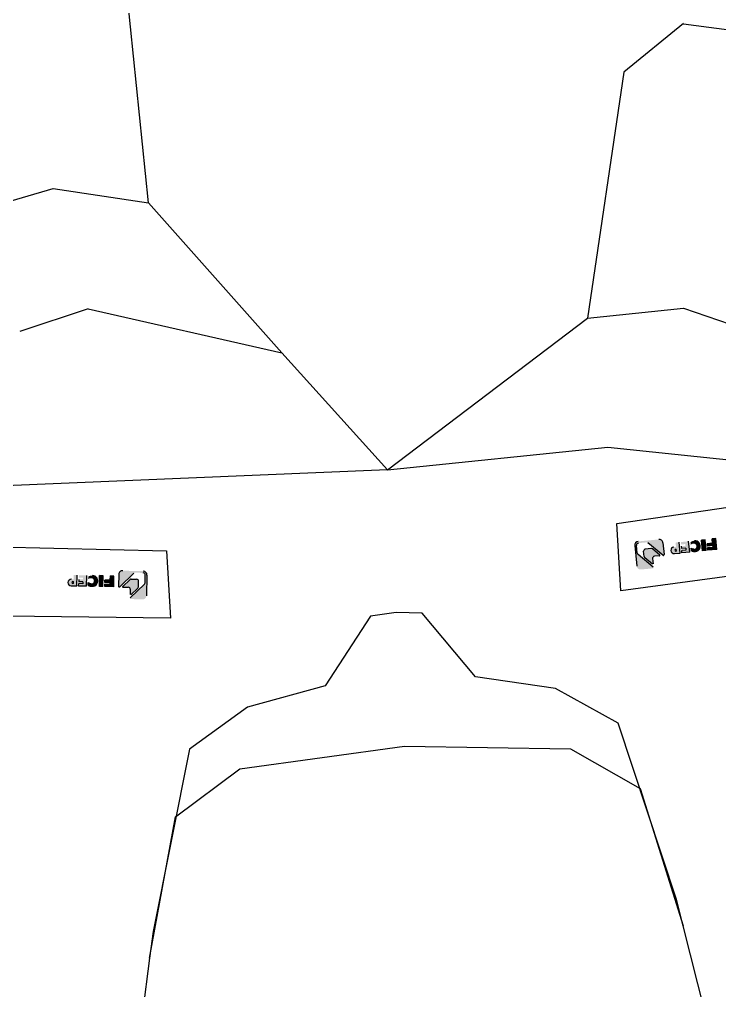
# Model space of a CAD drawing. Header units: inches. Extents: x -347369 to -260369, y 119522 to 149869.
# Drawn here: x -324641.6 to -324393.9, y 134081.6 to 134425.4 of the extents above; entities that cross this region are included whole.
import ezdxf

# ---------------------------------------------------------------- set-up
doc = ezdxf.new("R2010")
doc.units = ezdxf.units.IN
doc.header["$LTSCALE"] = 300
doc.layers.add('MACCHINA', color=40, linetype='Continuous')

# ---------------------------------------------------------------- blocks, each defined once
blk = doc.blocks.new('A$C54990A90')
at = {"layer": 'MACCHINA'}
h = blk.add_hatch(color=8, dxfattribs=at)
h.paths.add_polyline_path([(189.0043658571085, -115.0508208254178), (190.3965956727043, -114.499003917299), (190.0853143399581, -113.7136435085558), (187.5150439111749, -114.7323824157647), (188.9299590601004, -118.3022024561651), (191.5002294888836, -117.2834635487816), (191.1889481563121, -116.498103139922), (189.7967183405999, -117.0499200480408), (189.5561827651691, -116.4430506412755), (190.9484125809977, -115.8912337333022), (190.6371312480187, -115.1058733241225), (189.2449014323065, -115.6576902323286)])
h.paths.add_polyline_path([(192.5306410678313, -112.7444266315142), (190.6564855464967, -113.4872570847801), (192.0714006955968, -117.0570771250059), (193.2494413089589, -116.5901551259158), (192.6976244007237, -115.1979253100581), (193.3937393086962, -114.922016856086, 1)])
h.paths.add_polyline_path([(192.1458074927214, -113.8056954942876), (192.3421475950163, -113.727875161072, -1), (192.5826831702143, -114.3347445679246), (192.386343068094, -114.4125649012567)], flags=16)
h = blk.add_hatch(color=3, dxfattribs=at)
edge = h.paths.add_edge_path()
edge.add_line((178.6243482561549, -123.0477808475262), (177.0805971592781, -119.1529087014205))
edge.add_arc((176.8307097567013, -119.2519527622499), 0.2688, 21.62113422794982, 156.6211342279496)
edge.add_line((176.5839773281477, -119.1452901418961), (173.8366824693512, -125.5003457000421))
edge.add_arc((173.1669815856731, -125.2108340795676), 0.7296, 291.6211342279497, 336.62113422794954, ccw=False)
edge.add_line((173.4358154641232, -125.8890998874267), (170.8610870438861, -126.9096057407733))
edge.add_arc((170.5922531653778, -126.231339932885), 0.7296, 201.6211342279498, 291.6211342279497, ccw=False)
edge.add_line((169.9139873576351, -126.5001738111605), (168.8934812212829, -123.9254446768318))
edge.add_arc((169.5717470289674, -123.656610798469), 0.7296, 156.6211342279497, 201.6211342279498, ccw=False)
edge.add_line((168.902046145231, -123.3670991784602), (171.6493417180027, -117.0120433373668))
edge.add_arc((171.4026095726877, -116.9053814311919), 0.2688, 336.6211342279498, 471.6211342279498)
edge.add_line((171.3035655121785, -116.655494028033), (167.4086940801353, -118.1992448418459))
edge.add_arc((167.9039143823902, -119.4486818563018), 1.344, 111.6211342279497, 201.6211342279498)
edge.add_line((166.6544773681089, -119.9439021585276), (169.3428161512129, -126.7265602352854))
edge.add_arc((170.5922531653778, -126.231339932885), 1.344, 201.6211342279498, 291.6211342279497)
edge.add_line((171.0874734675745, -127.4807769472245), (177.8701315444778, -124.7924381641205))
edge.add_arc((177.3749112421647, -123.5430011496064), 1.344, 291.6211342279497, 381.6211342279495)
for points in [[(183.2669580628863, -116.4161314431403), (182.0889174495824, -116.8830534422887), (183.5038325985661, -120.4528734825435), (184.68187321187, -119.9859514832788)], [(186.3694482811261, -116.2191017882433, -0.1787646592276079), (187.4334705822403, -116.1940205202263), (187.072211981751, -115.2825678488298, 0.1207855045627558), (185.623039289494, -115.4822874447564, 1), (187.0379544384195, -119.0521074852149, 0.1207855045627566), (188.2304485762725, -118.2047898704768), (187.869189975725, -117.293337199284, -0.1787646592275969), (187.0769058557344, -118.0040118085744, -1)], [(181.5177462430438, -117.1094398661517), (178.5547956094379, -118.2838194397918), (179.969710758538, -121.8536394801631), (181.1477513718419, -121.3867174809857), (180.5959344638395, -119.9944876653026), (182.3808444840834, -119.2870300909271), (182.069563151279, -118.5016696817474), (180.2846531310352, -119.2091272562393), (180.0441175556043, -118.6022578493867), (181.8290275759646, -117.8948002749239)], [(-9.913849810778629, -212.3424479347304), (-12.71159419219475, -213.8691667094536), (-10.87217398174107, -217.2399430724035), (-9.759817781974562, -216.6329344030528), (-10.47719166398747, -215.3183316216164), (-8.79180348245427, -214.3986215161858), (-9.196475928765722, -213.6570507162251), (-10.88186411035713, -214.5767608215974), (-11.19456554611679, -214.0037288397434), (-9.5091773646418, -213.0840187344875)], [(-8.262169392837677, -211.4411320317304), (-9.374525592837017, -212.048140701052), (-7.535105382499751, -215.4189170640602), (-6.422749182733241, -214.8119083945639)], [(-5.206816541031003, -210.867472560145, -0.1787646592276079), (-4.153781938599423, -210.7129065448826), (-4.623425910773221, -209.8522740521585, 0.1207855045627558), (-6.037456993479282, -210.2271146927378, 1), (-4.198036783083808, -213.5978910557751, 0.1207855045627566), (-3.117693356936797, -212.611560740479), (-3.587337329401635, -211.7509282479004, -0.1787646592275969), (-4.287106435804162, -212.5528607417946, -1)]]:
    blk.add_hatch(color=8, dxfattribs=at).paths.add_polyline_path(points)
h = blk.add_hatch(color=4, dxfattribs=at)
edge = h.paths.add_edge_path()
edge.add_line((175.6732546336716, -119.7036282718182), (174.3218672302901, -122.829663379438))
edge.add_arc((173.6521663467865, -122.5401517594582), 0.7296, 291.6211342279497, 336.62113422794954, ccw=False)
edge.add_line((173.9210002251202, -123.2184175671719), (172.1540299784974, -123.918764627073))
edge.add_arc((171.8851961003384, -123.2404988193011), 0.7296, 201.6211342279498, 291.6211342279497, ccw=False)
edge.add_line((171.2069302924792, -123.5093326976639), (170.5065829496016, -121.7423617370951))
edge.add_arc((171.1848487575189, -121.4735278590233), 0.7296, 156.6211342279497, 201.6211342279498, ccw=False)
edge.add_line((170.5151475907187, -121.1840155246027), (171.8665352771059, -118.057981130929))
edge.add_arc((172.0075245242333, -118.1189308920584), 0.1536, 21.621134227949824, 156.6211342279497, ccw=False)
edge.add_line((172.150317325897, -118.0623342860781), (172.8253829648602, -119.7655197021377))
edge.add_arc((173.5036487726029, -119.4966858240368), 0.7296, 201.6211342279498, 291.6211342279497)
edge.add_line((173.7724826507038, -120.1749516315467), (175.4756680667633, -119.4998859925836))
edge.add_arc((175.5322646729182, -119.6426787942182), 0.1536, -23.37886577205029, 111.6211342279498, ccw=False)
h = blk.add_hatch(color=3, dxfattribs=at)
edge = h.paths.add_edge_path()
edge.add_line((5.767931466631126, -208.5620346498035), (3.761021745274775, -204.8843302225287))
edge.add_arc((3.996976090827957, -204.7555708082218), 0.2687999999999999, 73.62113422794982, 208.62113422795, ccw=False)
edge.add_line((4.072774545173161, -204.4976785823528), (10.71527119720122, -206.4500101156591))
edge.add_arc((10.9210098766489, -205.7500187957776), 0.7295999999999999, 253.6211342279496, 298.6211342279497)
edge.add_line((11.27049971662927, -206.3904663049907), (13.70166812354, -205.0637866855541))
edge.add_arc((13.352178283385, -204.4233391764574), 0.7295999999999999, 298.6211342279497, 388.6211342279497)
edge.add_line((13.99262579233618, -204.0738493365061), (12.66594580496894, -201.6426802554342))
edge.add_arc((12.02549829607597, -201.9921700953273), 0.7295999999999999, 28.62113422794979, 73.62113422794964)
edge.add_line((12.23123697575647, -201.2921787759697), (5.588739649625495, -199.3398476104776))
edge.add_arc((5.664538471843116, -199.081956058857), 0.2687999999999999, 118.6211342279498, 253.6211342279498, ccw=False)
edge.add_line((5.535779056837782, -198.8460017131874), (9.213482809893321, -196.8390923597617))
edge.add_arc((9.857279883755837, -198.0188640869455), 1.344, 28.621134227949824, 118.6211342279498, ccw=False)
edge.add_line((11.03705161076505, -197.3750670132868), (14.53195001056883, -203.7795421029441))
edge.add_arc((13.352178283385, -204.4233391764574), 1.344, -61.37886577205029, 28.621134227949824, ccw=False)
edge.add_line((13.99597535724752, -205.6031109036994), (7.591500267502852, -209.098009303445))
edge.add_arc((6.947703193698544, -207.9182375762903), 1.344, 208.6211342279497, 298.62113422794977, ccw=False)
h = blk.add_hatch(color=4, dxfattribs=at)
edge = h.paths.add_edge_path()
edge.add_line((5.084446166467387, -204.1546365667891), (8.351872977917083, -205.1149830873765))
edge.add_arc((8.557611657539383, -204.4149917679024), 0.7295999999999999, 253.6211342279496, 298.6211342279497)
edge.add_line((8.907101497403346, -205.0554392768827), (10.57555017928826, -204.144972993905))
edge.add_arc((10.22606033942429, -203.504525485012), 0.7295999999999999, 298.6211342279497, 388.6211342279497)
edge.add_line((10.86650784849189, -203.1550356451189), (9.956041197816376, -201.4865862890438))
edge.add_arc((9.315593688806985, -201.8360761290533), 0.7295999999999999, 28.62113422794979, 73.62113422794964)
edge.add_line((9.52133200026583, -201.1360841351561), (6.253905556688551, -200.175738288759))
edge.add_arc((6.210592372983228, -200.3231045308348), 0.1536, 73.62113422794964, 208.6211342279498)
edge.add_line((6.075761318556033, -200.3966813393345), (6.953361208958086, -202.004901663342))
edge.add_arc((6.312913700006902, -202.3543915032933), 0.7295999999999999, -61.37886577205029, 28.621134227949824, ccw=False)
edge.add_line((6.662403540045489, -202.9948390121572), (5.054183216125239, -203.8724389027338))
edge.add_arc((5.127760024392046, -204.0072699573648), 0.1536, 118.6211342279495, 253.6211342279496)
h = blk.add_hatch(color=8, dxfattribs=at)
h.paths.add_polyline_path([(-2.733916875091381, -209.3867841117026), (-1.419314093305729, -208.6694102295151), (-1.823986539675388, -207.9278394297871), (-4.250945520878304, -209.252221981209), (-2.411525310657453, -212.622998344159), (0.0154336707200855, -211.2986157925916), (-0.3892387755331583, -210.557044992689), (-1.703841557202395, -211.2744188745855), (-2.016542992787436, -210.7013868934009), (-0.7019402113510296, -209.9840130113007), (-1.106612657662481, -209.2424422112526), (-2.421215439331718, -209.9598160932946)])
h.paths.add_polyline_path([(0.4849952690419741, -206.667836585606), (-1.284662321442738, -207.6335321960796), (0.5547578888945282, -211.0043085589132), (1.667114088661037, -210.3972998894751), (0.9497402065899223, -209.0826971080387), (1.607041597249918, -208.7240101670031, 1)])
h.paths.add_polyline_path([(0.2323663243441842, -207.7680943263113), (0.4177590243634768, -207.6669262146461, -1), (0.730460460355971, -208.2399581965001), (0.5450677603366785, -208.3411263080197)], flags=16)
at = {"layer": 'MACCHINA', "color": 7, "linetype": 'Continuous'}
for p, q in [((115.4981418882962, -2.231941147590987), (103.2010568375699, 41.56982013114612)), ((115.4981421675184, -2.231940976518672), (103.2010571170831, 41.56982030221843)), ((118.0756920707645, -11.41307502036216), (115.4981418882962, -2.231941147590987)), ((115.4981418882962, -2.231941147590987), (126.608229746751, -51.95445336733246)), ((118.0756923498702, -11.41307484928984), (115.4981421675184, -2.231940976518672)), ((115.4981421675184, -2.231940976518672), (126.608230026206, -51.95445319599821)), ((131.4235699110432, -75.89716876466991), (118.0756920707645, -11.41307502036216)), ((131.4235701905563, -75.8971685935685), (118.0756923498702, -11.41307484928984)), ((-81.35352696187329, -50.38866224285448), (-53.79037415859057, -86.58375966301537)), ((-81.3535266824183, -50.38866207154933), (-53.79037387901917, -86.58375949179754)), ((126.608229746751, -51.95445336733246), (112.3161824193667, -76.4295459377172)), ((126.608230026206, -51.95445319599821), (112.316182698647, -76.42954576652846)), ((112.3161824193667, -76.4295459377172), (61.84357885370264, -106.6021149371227)), ((112.316182698647, -76.42954576652846), (61.84357913292479, -106.6021147658757)), ((118.3788677789271, -97.55010271855281), (131.4235699110432, -75.89716876466991)), ((118.3788680581492, -97.55010254748049), (131.4235701905563, -75.8971685935685)), ((-53.79037387901917, -86.58375949179754), (-48.01295669435058, -94.17048778667231)), ((-20.78564043412916, -125.3967714356259), (-53.79037387901917, -86.58375949179754)), ((-53.79037415859057, -86.58375966301537), (-48.01295697357273, -94.17048795780283)), ((-20.78564071375877, -125.3967716069019), (-53.79037415859057, -86.58375966301537)), ((-48.01295697357273, -94.17048795780283), (-4.571122702385765, -143.6595901719411)), ((-48.01295669435058, -94.17048778667231), (-4.571122422814369, -143.6595900008979)), ((155.6999998069368, -115.9513995405578), (209.1596830484923, -94.02500469578081)), ((155.7000000865664, -115.9513993694272), (209.1596833280055, -94.02500452450477)), ((95.91718290757854, -115.2600767263793), (118.3788677789271, -97.55010271855281)), ((95.91718318697531, -115.2600765551324), (118.3788680581492, -97.55010254748049)), ((61.84357885370264, -106.6021149371227), (7.360562419809867, -128.7260498007236)), ((61.84357913292479, -106.6021147658757), (7.360562699090224, -128.7260496297095)), ((229.2490181920002, -112.2816264815046), (166.3562958199764, -137.337880151259)), ((229.2490179127199, -112.2816266526934), (166.3562955403468, -137.3378803222731)), ((90.8351355298073, -144.2176930087444), (95.91718290757854, -115.2600767263793)), ((90.8351358093787, -144.2176928376139), (95.91718318697531, -115.2600765551324)), ((166.3562958199764, -137.337880151259), (155.7000000865664, -115.9513993694272)), ((166.3562955403468, -137.3378803222731), (155.6999998069368, -115.9513995405578)), ((7.360562419809867, -128.7260498007236), (-20.78564071375877, -125.3967716069019)), ((7.360562699090224, -128.7260496297095), (-20.78564043412916, -125.3967714356259)), ((105.5556682882598, -194.3293841134582), (239.9096596750896, -130.5252101921069)), ((105.5556685680058, -194.3293839425023), (239.90965995437, -130.5252100209473)), ((20.5708802692825, -146.285136683262), (48.23607480881037, -139.0182627486356)), ((20.57088054873748, -146.2851365118113), (48.23607508820714, -139.0182625773887)), ((48.23607480881037, -139.0182627486356), (74.41448618425056, -152.3996512478334)), ((48.23607508820714, -139.0182625773887), (74.41448646364734, -152.3996510769066)), ((-4.571122702385765, -143.6595901719411), (20.5708802692825, -146.285136683262)), ((-4.571122422814369, -143.6595900008979), (20.57088054873748, -146.2851365118113)), ((82.98939375265036, -149.040366250847), (90.8351355298073, -144.2176930087444)), ((82.98939403204713, -149.0403660796583), (90.8351358093787, -144.2176928376139)), ((74.41448618425056, -152.3996512478334), (82.98939375265036, -149.040366250847)), ((74.41448646364734, -152.3996510769066), (82.98939403204713, -149.0403660796583)), ((-36.91248465271201, -216.6360096856952), (12.78615160880145, -187.1614457509713)), ((-36.91248437308241, -216.6360095143027), (12.78615188814001, -187.1614455798699)), ((12.78615160880145, -187.1614457509713), (23.4424481948372, -208.5479260105349)), ((12.78615188814001, -187.1614455798699), (23.44244847435039, -208.547925839579)), ((225.3488879632205, -205.306177810824), (244.4466906419257, -188.57001082637)), ((225.3488882424426, -205.3061776397226), (244.4466906783637, -188.5700108679594)), ((105.5556682882598, -194.3293841134582), (36.93088247202104, -232.1440737161029)), ((105.5556685680058, -194.3293839425023), (36.93088275153423, -232.1440735450014)), ((105.5556682882598, -194.3293841134582), (61.35509675514186, -271.3942760394712)), ((105.5556685680058, -194.3293839425023), (61.35509703488788, -271.3942758682824)), ((156.1877572584199, -217.7821480339044), (105.5556682882598, -194.3293841134582)), ((156.1877575377002, -217.782147862803), (105.5556685680058, -194.3293839425023)), ((308.3177900607116, -194.6498705525009), (253.3471474192338, -239.6771565558447)), ((308.3177903404576, -194.6498703814286), (253.3471476986306, -239.6771563846269)), ((225.3488879632205, -205.306177810824), (156.1877572584199, -217.7821480339044)), ((225.3488882424426, -205.3061776397226), (156.1877575377002, -217.782147862803)), ((23.4424481948372, -208.5479260105349), (-34.4355463560205, -243.6684052607743)), ((23.44244847435039, -208.547925839579), (-34.43554607650731, -243.668405089702)), ((220.3902541387361, -248.2600390301377), (156.1877572584199, -217.7821480339044)), ((220.3902544182492, -248.2600388590654), (156.1877575377002, -217.782147862803)), ((36.93088247202104, -232.1440737161029), (-37.38063374772901, -254.8967071087682)), ((36.93088275153423, -232.1440735450014), (-37.38063346839044, -254.896706937463)), ((253.3471476986306, -239.6771563846269), (220.3902544182492, -248.2600388590654)), ((253.3471474192338, -239.6771565558447), (220.3902541387361, -248.2600390301377)), ((220.3902541387361, -248.2600390301377), (265.1367612361209, -329.6077866025444)), ((220.3902544182492, -248.2600388590654), (265.1367615156923, -329.6077864312392)), ((61.35509675514186, -271.3942760394712), (31.53345748473657, -287.8409332018928)), ((61.35509703488788, -271.3942758682824), (31.53345776401693, -287.8409330306167)), ((83.61929567385232, -356.5005888823071), (61.35509675514186, -271.3942760394712)), ((83.6192959533073, -356.5005887111765), (61.35509703488788, -271.3942758682824)), ((31.53345748473657, -287.8409332018928), (-39.33792584331241, -292.9863345341291)), ((31.53345776401693, -287.8409330306167), (-39.33792556379922, -292.9863343626785)), ((70.88961327489233, -380.6614563027979), (83.61929567385232, -356.5005888823071)), ((70.88961355423089, -380.6614561315801), (83.6192959533073, -356.5005887111765)), ((70.84770490729716, -380.537797454861), (35.61866267689038, -390.203083403816))]:
    blk.add_line(p, q, dxfattribs=at)
at = {"layer": 'MACCHINA', "color": 8}
for p, q in [((192.5306410680059, -112.7444266318926), (190.6564855466131, -113.4872570851585)), ((182.0889174496988, -116.8830534427543), (183.2669580630027, -116.4161314435769)), ((183.2669580630027, -116.4161314435769), (184.6818732122192, -119.9859514840355)), ((187.0698420344852, -115.2765884903783), (187.4334704169305, -116.1940201034013)), ((187.5150439110585, -114.7323824162304), (190.0853143404238, -113.713643508876)), ((187.5150439110585, -114.7323824162304), (188.9299590602168, -118.3022024568345)), ((189.0043658574577, -115.0508208261454), (190.3965956731699, -114.4990039181721)), ((189.2449014328886, -115.6576902331144), (189.0043658574577, -115.0508208261454)), ((189.2449014328886, -115.6576902331144), (190.6371312485426, -115.1058733251411)), ((190.0853143404238, -113.713643508876), (190.3965956731699, -114.4990039181721)), ((190.9484125812305, -115.8912337338843), (190.6371312485426, -115.1058733251411)), ((190.6564855466131, -113.4872570851585), (192.0714006958297, -117.057077125588)), ((192.145807492896, -113.8056954950735), (192.3421475951327, -113.7278751619451)), ((192.145807492896, -113.8056954950735), (192.3863430683268, -114.4125649020716)), ((192.5826831705635, -114.334744568856), (192.3863430683268, -114.4125649020716)), ((169.3428161515039, -126.7265602358384), (166.6544773682836, -119.9439021590515)), ((171.6493417185266, -117.0120433380944), (168.9020461456967, -123.3670991791005)), ((171.8665352772805, -118.0579811316275), (170.5151475909515, -121.1840155253012)), ((172.8253829649184, -119.7655197026615), (172.1503173260135, -118.0623342867475)), ((175.4756680669961, -119.499885992991), (173.7724826509948, -120.1749516320124)), ((176.5839773283224, -119.1452901423036), (173.8366824697005, -125.5003457006242)), ((175.6732546340791, -119.7036282726331), (174.3218672306975, -122.8296633801656)), ((178.6243482565624, -123.0477808485448), (177.0805971597438, -119.1529087022936)), ((178.5535872721812, -118.2807708141627), (179.9697107587126, -121.853639480687)), ((178.5547956097871, -118.2838194401993), (181.5177462431602, -117.10943986653)), ((180.04411755607, -118.6022578502889), (181.829027576081, -117.894800275797)), ((180.0459009150509, -118.6067572512547), (180.284653131268, -119.2091272571415)), ((180.284653131268, -119.2091272571415), (182.0695631514536, -118.5016696825041)), ((180.5959344638977, -119.994487665972), (182.3808444843162, -119.2870300915383)), ((180.5959344638977, -119.994487665972), (181.1477513720747, -121.3867174815969)), ((181.5177462431602, -117.10943986653), (181.829027576081, -117.894800275797)), ((182.0695631514536, -118.5016696825041), (182.3808444843162, -119.2870300915383)), ((182.0889174496988, -116.8830534427543), (183.5038325986825, -120.4528734831256)), ((183.5038325986825, -120.4528734831256), (184.6818732122192, -119.9859514840355)), ((170.506582950009, -121.7423617377353), (171.2069302928285, -123.5093326983915)), ((173.9210002254695, -123.2184175679577), (172.1540299789049, -123.918764627917)), ((179.9697107587126, -121.853639480687), (181.1477513720747, -121.3867174815969)), ((168.8934812215739, -123.9254446778505), (169.9139873578097, -126.5001738120045)), ((5.588739649974741, -199.3398476111761), (12.23123697610572, -201.2921787765517)), ((14.5319500110345, -203.7795421035262), (11.03705161105609, -197.3750670137524)), ((6.953361209365539, -202.0049016637204), (6.075761318963487, -200.3966813398001)), ((6.253905557037797, -200.1757382892829), (9.521332000615075, -201.1360841357964)), ((9.956041197932791, -201.4865862894512), (10.86650784884114, -203.155035645701)), ((12.66594580572564, -201.6426802563365), (13.99262579291826, -204.0738493371464)), ((5.767931467154995, -208.5620346505893), (3.761021745740436, -204.8843302235764)), ((4.072774545347784, -204.497678582673), (10.71527119743405, -206.4500101162412)), ((5.054183216183446, -203.8724389029958), (6.662403540220112, -202.994839012681)), ((5.084446166758426, -204.1546365676331), (8.351872978266329, -205.1149830879876)), ((-4.250945520761888, -209.2522219816747), (-1.823986539442558, -207.9278394301364)), ((-4.250945520761888, -209.2522219816747), (-2.411525310249999, -212.6229983448284)), ((-2.733916874392889, -209.3867841124302), (-1.419314093014691, -208.6694102303882)), ((-2.421215438749641, -209.9598160941096), (-2.733916874392889, -209.3867841124302)), ((-2.421215438749641, -209.9598160941096), (-1.106612657255027, -209.2424422120384)), ((-1.823986539442558, -207.9278394301364), (-1.419314093014691, -208.6694102303882)), ((0.4849952693330124, -206.6678365860425), (-1.284662321326323, -207.6335321964871)), ((-1.284662321326323, -207.6335321964871), (0.5547578892437741, -211.0043085595535)), ((-0.701940210943576, -209.9840130117373), (-1.106612657255027, -209.2424422120384)), ((0.2323663247516379, -207.768094327068), (0.4177590248873457, -207.666926215461)), ((0.2323663247516379, -207.768094327068), (0.5450677606859244, -208.3411263089511)), ((0.730460460705217, -208.2399581974023), (0.5450677606859244, -208.3411263089511)), ((-12.71159419184551, -213.8691667099192), (-9.913849810604006, -212.3424479352252)), ((-11.19456554559292, -214.0037288405583), (-9.509177364117932, -213.0840187353024)), ((-9.913849810604006, -212.3424479352252), (-9.509177364117932, -213.0840187353024)), ((-9.374525592545979, -212.0481407014886), (-8.262169392604847, -211.4411320319923)), ((-9.374525592545979, -212.0481407014886), (-7.535105381975882, -215.4189170646714)), ((-8.262169392604847, -211.4411320319923), (-6.422749182151165, -214.8119083953206)), ((-4.626506893255282, -209.8466280866414), (-4.153782153327484, -210.7129061512533)), ((-12.71316505665891, -213.8662880671327), (-10.87217398127541, -217.2399430730147)), ((-11.19224714045413, -214.0079773670295), (-10.88186410989147, -214.5767608223832)), ((-10.88186410989147, -214.5767608223832), (-9.196475928416476, -213.6570507170109)), ((-10.47719166358002, -215.3183316221985), (-8.791803482279647, -214.3986215168552)), ((-10.47719166358002, -215.3183316221985), (-9.7598177815089, -216.6329344035476)), ((-9.196475928416476, -213.6570507170109), (-8.791803482279647, -214.3986215168552)), ((-7.535105381975882, -215.4189170646714), (-6.422749182151165, -214.8119083953206)), ((-10.87217398127541, -217.2399430730147), (-9.7598177815089, -216.6329344035476))]:
    blk.add_line(p, q, dxfattribs=at)
at = {"layer": 'MACCHINA', "color": 4}
blk.add_line((8.907101497985423, -205.0554392775812), (10.57555017969571, -204.1449729947781), dxfattribs=at)
at = {"layer": 'MACCHINA', "color": 8}
for centre, radius, start, end in [((192.9621901885257, -113.8332217444549), 1.1712, 291.6211342230402, 111.6211342230402), ((186.3304968642187, -117.2671974656987), 1.92, 111.6211342230402, 291.6211342230402), ((186.7549714090419, -118.3381434777693), 3.072000000000001, 84.0725882316405, 111.6211342230402), ((186.935414341162, -117.6470298054046), 1.536, 71.07953222714337, 111.6211342230402), ((192.4624153828481, -114.0313098653278), 0.3264000000000001, 291.6211342230402, 111.6211342230402), ((173.5036487728357, -119.4966858243861), 0.7296000000000001, 201.6211342261406, 291.6211342230402), ((175.5322646729182, -119.6426787946839), 0.1536, 336.621134227839, 111.6211342230402), ((176.8307097570505, -119.2519527628319), 0.2688, 21.62113422614058, 156.621134227839), ((169.5717470293748, -123.6566107994877), 0.7296000000000001, 156.621134227839, 201.6211342261406), ((171.1848487576935, -121.4735278595472), 0.7296000000000001, 156.621134227839, 201.6211342261406), ((171.885196100513, -123.2404988199705), 0.7296000000000001, 201.6211342261406, 291.6211342230402), ((173.6521663470194, -122.5401517602731), 0.7296000000000001, 291.6211342230402, 336.621134227839), ((177.3749112425139, -123.543001150596), 1.344, 291.6211342230402, 21.62113422614058), ((170.5922531656688, -126.2313399337872), 1.344, 201.6211342261406, 291.6211342230402), ((170.5922531656688, -126.2313399337872), 0.7296000000000001, 201.6211342261406, 291.6211342230402), ((6.312913700181525, -202.3543915037299), 0.7296000000000001, 298.6211342350089, 28.62113422755624), ((9.315593688981608, -201.8360761294607), 0.7296000000000001, 28.62113422755624, 73.62113423042767), ((12.02549829648342, -201.9921700962877), 0.7296000000000001, 28.62113422755624, 73.62113423042767), ((3.996976091177203, -204.7555708088912), 0.2688, 73.62113423042767, 208.6211342275562), ((5.127760024741292, -204.0072699578013), 0.1536, 118.6211342350089, 253.6211342304277), ((8.557611657772213, -204.4149917684554), 0.7296000000000001, 253.6211342304277, 298.6211342350089), ((10.22606033971533, -203.5045254856523), 0.7296000000000001, 298.6211342350089, 28.62113422755624), ((13.35217828396708, -204.4233391771559), 0.7296000000000001, 298.6211342350089, 28.62113422755624), ((13.35217828396708, -204.4233391771559), 1.344, 298.6211342350089, 28.62113422755624), ((0.5741097427089699, -207.9534422064607), 0.3264000000000001, 298.6211342350089, 118.6211342350089), ((1.046018433524296, -207.6959233769157), 1.1712, 298.6211342350089, 118.6211342350089), ((-5.117746887961403, -211.9125028749695), 1.92, 118.6211342350089, 298.6211342350089), ((-4.56592082476709, -212.9237357838138), 3.072000000000001, 91.07258822511476, 118.6211342350089), ((-4.471048456209246, -212.2157831063378), 1.536, 78.07953222821045, 118.6211342350089)]:
    blk.add_arc(centre, radius, start, end, dxfattribs=at)
at = {"layer": 'MACCHINA', "color": 3}
blk.add_arc((6.947703194222413, -207.9182375771343), 1.344, 208.6211342275562, 298.6211342350089, dxfattribs=at)

msp = doc.modelspace()

# ---------------------------------------------------------------- block references
at = {"layer": 'MACCHINA', "rotation": 156.9981222565383}
msp.add_blockref('A$C54990A90', (-324490.1410367236, 134045.8933270891), dxfattribs=at)

doc.saveas('drawing.dxf')
